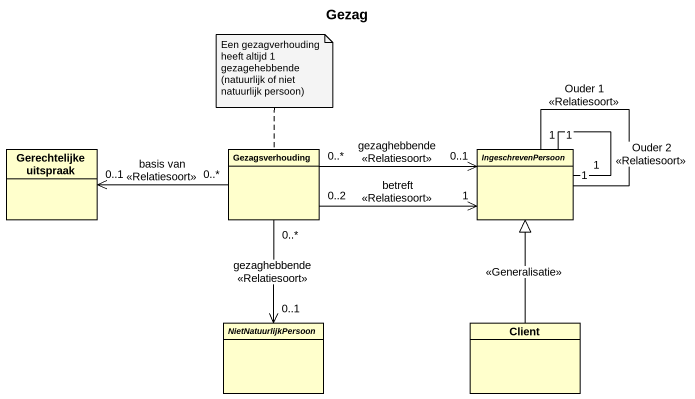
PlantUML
@startuml
title Gezag
hide circle
hide empty members
class "Gerechtelijke uitspraak" as Gerechtelijke_uitspraak
class Gezagsverhouding
abstract class IngeschrevenPersoon
abstract class NietNatuurlijkPersoon
class Client
Gerechtelijke_uitspraak "0..1" <-right- "0..*" Gezagsverhouding : basis van\n<<Relatiesoort>>
Gezagsverhouding "0..2" -right-> "1" IngeschrevenPersoon : betreft\n<<Relatiesoort>>
IngeschrevenPersoon "0..1" <-left- "0..*" Gezagsverhouding : gezaghebbende\n<<Relatiesoort>>
IngeschrevenPersoon "1" -- "1" IngeschrevenPersoon : Ouder 1\n<<Relatiesoort>>
IngeschrevenPersoon "1" -- "1" IngeschrevenPersoon : Ouder 2\n<<Relatiesoort>>
NietNatuurlijkPersoon "0..1" <-up- "0..*" Gezagsverhouding : gezaghebbende\n<<Relatiesoort>>
Client -up-|> IngeschrevenPersoon : <<Generalisatie>>
note top of Gezagsverhouding : Een gezagverhouding heeft altijd 1 gezagehebbende (natuurlijk of niet natuurlijk persoon)
@enduml
